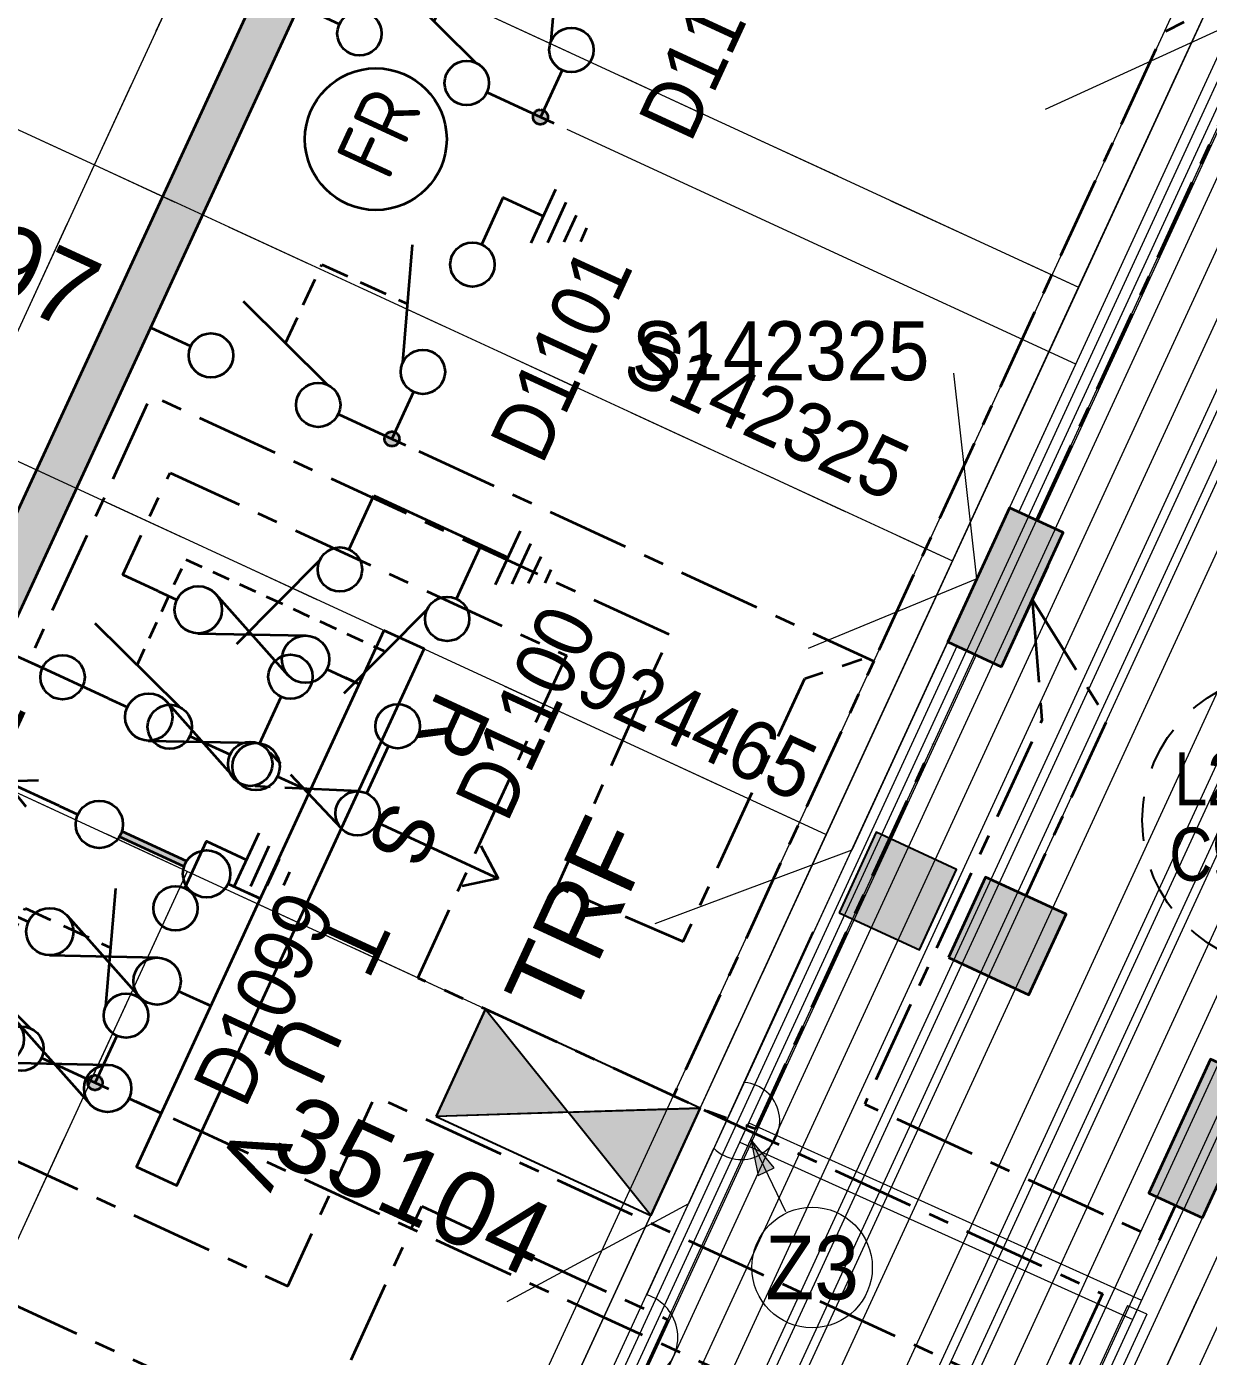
# Model space of a CAD drawing. Header units: metres. Extents: x 0 to 307451, y 0 to 6277344.
# Drawn here: x 305368.74 to 305408.77, y 6275089.62 to 6275134.63 of the extents above; entities that cross this region are included whole.
import ezdxf
from ezdxf import colors
from ezdxf.entities.mleader import LeaderData, LeaderLine
from ezdxf.enums import TextEntityAlignment as Align
from ezdxf.math import Vec2, Vec3

# ---------------------------------------------------------------- set-up
doc = ezdxf.new("R2010")
doc.units = ezdxf.units.M
for name, pattern in [('Cable Exist UG', [7, 4, -1, 1, -1]), ('CENTERX2', [4, 2.5, -0.5, 0.5, -0.5]), ('Dash', [5, 3, -2]), ('DASHED', [19.05, 12.7, -6.35])]:
    doc.linetypes.add(name, pattern=pattern)
doc.layers.get('0').update_dxf_attribs({"color": 6})
for name, color, linetype, lineweight in [('_User Miscellaneous1', 30, 'Continuous', 13), ('_User Miscellaneous2', 31, 'Continuous', 13), ('_User_HV_Exist', 1, 'Continuous', 35), ('_User_LV_Exist', 5, 'Continuous', 35), ('_User_SL_Exist', 4, 'Continuous', 35), ('Cadastre Developer_SP_NEW', 92, 'Continuous', 15)]:
    doc.layers.add(name, color=color, linetype=linetype, lineweight=lineweight)
doc.layers.add('_User Miscellaneous10', color=252, linetype='Continuous', lineweight=13, plot=False, transparency=0.75)
for name, color, linetype in [('Equip_SP_SL_EXT', 7, 'Continuous'), ('Equip_SP_SL_NEW', 2, 'Continuous'), ('Mains_HV_New_V17', 2, 'Cable x'), ('Notes_SL_MISC', 4, 'Continuous'), ('Sub_SP_EXT', 7, 'Continuous'), ('SupportsUG_SP_LV_EXT', 7, 'Continuous')]:
    doc.layers.add(name, color=color, linetype=linetype)
doc.styles.add('ARIAL', font='arial.ttf', dxfattribs={"height": 2})
doc.styles.add('iecISOCP', font='isocp.shx')
doc.styles.get("Standard").update_dxf_attribs({"font": 'arial.ttf'})
doc.styles.add('SWG_LABEL', font='arial.ttf')
doc.styles.add('SWITCH_LABEL', font='arial.ttf', dxfattribs={"height": 2})
doc.linetypes.add('Cable New UG', pattern='A,5.5,-0.01,["X",Standard,S=1.8,R=0,X=0,Y=-0.94],-1.7', length=7.21)
doc.linetypes.add('Cable x', pattern='A,4.5,-0.01,["X",Standard,S=1.25,R=0,X=0,Y=-0.65],-1.2', length=5.71)

# ---------------------------------------------------------------- blocks, each defined once
blk = doc.blocks.new('*U240')
at = {"width": 0.9}
blk.add_attdef('ASSET_NUM', text='', height=2, dxfattribs=at).set_placement((4, 2), align=Align.MIDDLE_LEFT)
for tag, p, flags in [('SUBURB', (-2, 0), 1), ('STREETNAME', (-1.8, 0), 9), ('PARENT', (-1.6, 0), 9), ('NOTES', (-1.4, 0), 9), ('LOCATION', (-1.2, 0), 9), ('LEGEND', (-1, 0), 9), ('USAGE', (-0.8, 0), 9), ('SUPPORT_TYPE', (-0.6, 0), 9), ('STATE', (-0.4, 0), 9), ('OWNED_BY', (-0.2, 0), 9)]:
    blk.add_attdef(tag, p, '', height=0.2, rotation=270, dxfattribs=dict(flags=flags))
blk.add_wipeout([(1, 2.5), (1, -2.5), (-1, -2.5), (-1, 2.5)])
at = {"layer": 'SupportsUG_SP_LV_EXT'}
h = blk.add_hatch(color=256, dxfattribs=at)
h.dxf.hatch_style = 1
h.paths.add_polyline_path([(-1, 2.5), (-1, -1.25), (-1, 1.25), (-1, -2.5), (1, -2.5), (1, 2.5)])
blk.add_lwpolyline([(-1, 2.5), (-1, -1.25), (-1, 1.25), (-1, -2.5), (1, -2.5), (1, 2.5)], close=True)
blk = doc.blocks.new('*U238')
at = {"width": 0.9}
blk.add_attdef('ASSET_NUM', text='', height=2, dxfattribs=at).set_placement((4, 2), align=Align.MIDDLE_LEFT)
for tag, p, flags in [('SUBURB', (-2, 0), 1), ('STREETNAME', (-1.8, 0), 9), ('PARENT', (-1.6, 0), 9), ('NOTES', (-1.4, 0), 9), ('LOCATION', (-1.2, 0), 9), ('LEGEND', (-1, 0), 9), ('USAGE', (-0.8, 0), 9), ('SUPPORT_TYPE', (-0.6, 0), 9), ('STATE', (-0.4, 0), 9), ('OWNED_BY', (-0.2, 0), 9)]:
    blk.add_attdef(tag, p, '', height=0.2, rotation=270, dxfattribs=dict(flags=flags))
blk.add_wipeout([(1, 2.5), (1, -2.5), (-1, -2.5), (-1, 2.5)])
at = {"layer": 'SupportsUG_SP_LV_EXT'}
h = blk.add_hatch(color=256, dxfattribs=at)
h.dxf.hatch_style = 1
h.paths.add_polyline_path([(-1, 2.5), (-1, -1.25), (-1, 1.25), (-1, -2.5), (1, -2.5), (1, 2.5)])
blk.add_lwpolyline([(-1, 2.5), (-1, -1.25), (-1, 1.25), (-1, -2.5), (1, -2.5), (1, 2.5)], close=True)
blk = doc.blocks.new('*U237')
at = {"layer": 'Equip_SP_SL_EXT'}
h = blk.add_hatch(color=256, dxfattribs=at)
h.dxf.hatch_style = 1
h.paths.add_polyline_path([(-1.5, 1.5), (-1.5, -1.5), (1.5, -1.5), (1.5, 1.5)])
blk.add_lwpolyline([(-1.5, 1.5), (-1.5, -1.5), (1.5, -1.5), (1.5, 1.5)], close=True)
at = {"width": 0.9, "flags": 8}
blk.add_attdef('ASSET_NUM', text='', height=2, dxfattribs=at).set_placement((4, 2), align=Align.MIDDLE_LEFT)
at = {"flags": 1}
blk.add_attdef('Z', (-2.351, -1.813), '', height=0.2, rotation=270, dxfattribs=at)
at = {"flags": 9}
for tag, p in [('NOTES', (-2, -1.813)), ('SUBURB', (-1.8, -1.813)), ('STREETNAME', (-1.6, -1.813)), ('LOCATION', (-1.4, -1.813)), ('LEGEND', (-1.2, -1.813)), ('USAGE', (-1, -1.813)), ('STATE', (-0.8, -1.813)), ('OWNED_BY', (-0.6, -1.813)), ('COLUMN_TYPE', (-0.4, -1.813)), ('STREET_CODE', (-0.2, -1.813)), ('STRUCTURE_PLANT_NUMBER', (0.031, -1.813))]:
    blk.add_attdef(tag, text='', height=0.2, rotation=270, dxfattribs=at).set_placement(p, align=Align.MIDDLE_LEFT)
blk = doc.blocks.new('SUB_PADMOUNT_EXT')
at = {"ltscale": 10}
h = blk.add_hatch(color=256, dxfattribs=at)
h.dxf.hatch_style = 1
h.paths.add_polyline_path([(4, -2), (0, 0), (4, 2)])
h.paths.add_polyline_path([(-4, -2), (-4, 2), (0, 0)])
blk.add_line((4, 2), (-4, -2))
blk.add_lwpolyline([(-4, -2), (4, -2), (4, 2), (-4, 2)], close=True)
at = {"ltscale": 10, "flags": 128}
for points in [[(-4, -2), (-4, 2), (0, 0)], [(4, -2), (0, 0), (4, 2)]]:
    blk.add_lwpolyline(points, close=True, dxfattribs=at)
at = {"flags": 8}
blk.add_attdef('ASSET_NUM', text='', height=2.5, dxfattribs=at).set_placement((0, 5), align=Align.MIDDLE_CENTER)
for tag, flags, p in [('STREET_CODE', 9, (1.5, 0)), ('OPERATING_VOLTAGE', 9, (1.5, -0.4)), ('NO_PHASES', 9, (1.5, -0.2)), ('ORIENTATION', 9, (1.5, -0.6)), ('OWNED_BY', 9, (1.5, -0.8)), ('OPERATED_BY', 9, (1.5, -1)), ('CONSTRUCTED_VOLTAGE', 9, (1.5, -1.4)), ('MAINTAINED_BY', 9, (1.5, -1.2)), ('SECONDARY_VOLTAGE', 9, (1.5, -1.6)), ('STATE', 9, (1.5, -1.8)), ('SUBSTATION_TYPE', 9, (1.5, -2.2)), ('PARENT', 9, (1.5, -2)), ('SUBURB', 9, (1.5, -2.8)), ('USAGE', 9, (1.5, -2.4)), ('LEGEND', 9, (1.5, -2.6)), ('STREETNAME', 9, (1.5, -3)), ('LOCATION', 9, (1.5, -3.2)), ('Z', 1, (1.5, -3.6)), ('NOTES', 9, (1.5, -3.4))]:
    blk.add_attdef(tag, text='', height=0.2, dxfattribs=dict(flags=flags)).set_placement(p, align=Align.MIDDLE_LEFT)
blk = doc.blocks.new('SWG_FUSE_NEW')
at = {"linetype": 'CENTERX2'}
for p, q in [((1.031, 0.695), (4.469, -0.695)), ((1.031, -0.695), (4.469, 0.695))]:
    blk.add_line(p, q, dxfattribs=at)
for centre in [(0.75, 0), (4.75, 0)]:
    blk.add_circle(centre, 0.75)
blk = doc.blocks.new('*U256')
at = {"layer": '_User_HV_Exist', "linetype": 'Dash', "ltscale": 0.2}
for p, q in [((4.371, 1.434), (4.371, 5.371)), ((4.371, 5.371), (11.75, 5.371))]:
    blk.add_line(p, q, dxfattribs=at)
at = {"layer": '_User_HV_Exist'}
for p, q in [((6.25, 0.75), (2.491, 2.118)), ((17.5, 0.75), (18.5, 0)), ((0, 0), (1.5, 0)), ((7, 0), (8.5, 0)), ((14, 0), (18.5, 0)), ((18.5, 0), (17.5, -0.75))]:
    blk.add_line(p, q, dxfattribs=at)
for centre in [(2.25, 0), (6.25, 0)]:
    blk.add_circle(centre, 0.75, dxfattribs=at)
at = {"layer": '_User_HV_Exist', "linetype": 'CENTERX2', "rotation": 180}
blk.add_blockref('SWG_FUSE_NEW', (14, 0), dxfattribs=at)
at = {"layer": '_User_HV_Exist'}
blk.add_text('TRF', height=2.5, rotation=89.9826, dxfattribs=at).set_placement((21.515, -0.055), align=Align.MIDDLE_CENTER)
blk = doc.blocks.new('SWG_SIE_TRS_ES_NEW_1')
for p, q in [((7.25, 4.75), (3.491, 6.118)), ((8, 4), (10, 4)), ((10, 4), (10, -1)), ((7.25, 0.75), (3.491, 2.118)), ((8, 0), (10, 0)), ((9, -1), (11, -1)), ((9.25, -1.5), (10.75, -1.5)), ((9.5, -2), (10.5, -2)), ((9.75, -2.5), (10.25, -2.5))]:
    blk.add_line(p, q)
at = {"linetype": 'CENTERX2'}
for p, q in [((0.75, 4), (2.5, 4)), ((0.75, 0), (2.5, 0))]:
    blk.add_line(p, q, dxfattribs=at)
for centre in [(3.25, 4), (7.25, 4), (3.25, 0), (7.25, 0)]:
    blk.add_circle(centre, 0.75)
at = {"flags": 1}
blk.add_attdef('Z', (7.141, 3.512), '', height=0.2, dxfattribs=at)
at = {"style": 'SWITCH_LABEL', "flags": 9}
blk.add_attdef('STREET_CODE', text='', height=0.2, dxfattribs=at).set_placement((7.141, 3.312), align=Align.MIDDLE_LEFT)
at = {"flags": 9}
for tag, p in [('ORIENTATION', (7.141, 3.112)), ('USAGE', (7.141, 2.712)), ('PARENT', (7.141, 2.912)), ('SUBURB', (7.141, 2.512)), ('STREETNAME', (7.141, 2.312)), ('LOCATION', (7.141, 2.112)), ('NOTES', (7.141, 1.912)), ('OPERATED_BY', (7.128, 1.466)), ('OWNED_BY', (7.135, 1.689)), ('MAINTAINED_BY', (7.127, 1.259))]:
    blk.add_attdef(tag, text='', height=0.2, dxfattribs=at).set_placement(p, align=Align.MIDDLE_LEFT)
at = {"style": 'SWG_LABEL', "width": 0.9, "flags": 8}
blk.add_attdef('ASSET_NUM', text='', height=2, dxfattribs=at).set_placement((6.5, -3.75), align=Align.MIDDLE_CENTER)
blk = doc.blocks.new('SWG_SIE_ES_NEW')
for p, q in [((2.5, 0.75), (6.259, 2.118)), ((8, -1.5), (10, -1.5)), ((8.25, -2), (9.75, -2)), ((8.5, -2.5), (9.5, -2.5)), ((8.75, -3), (9.25, -3))]:
    blk.add_line(p, q)
blk.add_lwpolyline([(1.75, 0), (0, 0)])
at = {"flags": 128}
blk.add_lwpolyline([(7.25, 0), (9, 0), (9, -1.5)], dxfattribs=at)
for centre in [(2.5, 0), (6.5, 0)]:
    blk.add_circle(centre, 0.75)
at = {"flags": 1}
blk.add_attdef('Z', (0.121, -0.013), '', height=0.2, dxfattribs=at)
at = {"style": 'SWITCH_LABEL', "flags": 9}
blk.add_attdef('STREET_CODE', text='', height=0.2, dxfattribs=at).set_placement((0.121, -0.213), align=Align.MIDDLE_LEFT)
at = {"flags": 9}
for tag, p in [('ORIENTATION', (0.121, -0.413)), ('USAGE', (0.121, -0.813)), ('PARENT', (0.121, -0.613)), ('SUBURB', (0.121, -1.013)), ('STREETNAME', (0.121, -1.213)), ('LOCATION', (0.121, -1.413)), ('OWNED_BY', (0.11, -1.824)), ('NOTES', (0.121, -1.613)), ('OPERATED_BY', (0.103, -2.047)), ('MAINTAINED_BY', (0.102, -2.253))]:
    blk.add_attdef(tag, text='', height=0.2, dxfattribs=at).set_placement(p, align=Align.MIDDLE_LEFT)
at = {"style": 'ARIAL', "width": 0.9, "flags": 8}
blk.add_attdef('ASSET_NUM', text='', height=2, dxfattribs=at).set_placement((5.75, -4.5), align=Align.MIDDLE_CENTER)
blk = doc.blocks.new('SWG_SIE_SU_NEW')
at = {"linetype": 'CENTERX2'}
h = blk.add_hatch(color=256, dxfattribs=at)
h.dxf.hatch_style = 1
edge = h.paths.add_edge_path()
edge.add_arc((9, 0), 0.25, 0, 360)
at = {"linetype": 'Continuous'}
blk.add_line((6.25, 0.75), (2.491, 2.118), dxfattribs=at)
at = {"linetype": 'CENTERX2'}
for p, q in [((0, 0), (1.5, 0)), ((7, 0), (10, 0))]:
    blk.add_line(p, q, dxfattribs=at)
at = {"linetype": 'DASHED', "ltscale": 0.075}
blk.add_lwpolyline([(4.371, 1.434), (4.371, 4.371), (7.566, 4.371)], dxfattribs=at)
for centre in [(2.25, 0), (6.25, 0)]:
    blk.add_circle(centre, 0.75)
at = {"linetype": 'CENTERX2'}
blk.add_circle((9, 0), 0.25, dxfattribs=at)
at = {"flags": 8}
blk.add_attdef('ASSET_NUM', text='', height=2, rotation=180, dxfattribs=at).set_placement((-3, 0.012), align=Align.MIDDLE_LEFT)
at = {"flags": 1}
blk.add_attdef('Z', (0, 0), '', height=0.2, dxfattribs=at)
at = {"style": 'SWITCH_LABEL', "flags": 9}
blk.add_attdef('STREET_CODE', text='', height=0.2, dxfattribs=at).set_placement((0, 0), align=Align.MIDDLE_LEFT)
at = {"flags": 9}
for tag, p in [('ORIENTATION', (0, -0.2)), ('PARENT', (0, -0.4)), ('SUBURB', (0, -0.8)), ('STREETNAME', (0, -1)), ('USAGE', (0, -0.6)), ('LOCATION', (0, -1.2)), ('NOTES', (0, -1.4)), ('OPERATED_BY', (-0.009, -1.841)), ('OWNED_BY', (-0.003, -1.619)), ('MAINTAINED_BY', (-0.011, -2.048))]:
    blk.add_attdef(tag, text='', height=0.2, dxfattribs=at).set_placement(p, align=Align.MIDDLE_LEFT)
blk = doc.blocks.new('FAULT_INDIC_SE')
blk.add_circle((0, 0), 2.4)
at = {"insert": (-1.152, 1.002), "char_height": 2, "width": 2.70423, "attachment_point": 1, "style": 'iecISOCP'}
blk.add_mtext('FR', dxfattribs=at)
blk = doc.blocks.new('*U274')
at = {"layer": '_User_LV_Exist'}
blk.add_line((7.5, 0), (6.8, 0), dxfattribs=at)
at = {"layer": '_User_LV_Exist', "flags": 128}
for points in [[(5.68, -0.733), (2.317, 0.735)], [(5.68, 0.733), (2.317, -0.735)]]:
    blk.add_lwpolyline(points, dxfattribs=at)
at = {"layer": '_User_LV_Exist'}
blk.add_lwpolyline([(1.2, 0), (0, 0)], dxfattribs=at)
for centre in [(2, 0), (6, 0)]:
    blk.add_circle(centre, 0.8, dxfattribs=at)
blk = doc.blocks.new('*U272')
at = {"layer": '_User_LV_Exist'}
h = blk.add_hatch(color=256, dxfattribs=at)
h.dxf.hatch_style = 1
h.set_gradient(color1=(0, 0, 255), color2=(0, 0, 255), tint=1)
h.paths.add_polyline_path([(5.206, -0.1, -0.031342), (5.2, 0, -0.031342), (5.206, 0.1), (2.794, 0.1, -0.031342), (2.8, 0, -0.031342), (2.794, -0.1)])
for p, q in [((8.5, 0.5), (9.5, 0)), ((2.775, 0.1), (5.225, 0.1)), ((7.5, 0), (6.8, 0)), ((7.5, 0), (9.5, 0)), ((9.5, 0), (8.5, -0.5)), ((2.775, -0.1), (5.225, -0.1))]:
    blk.add_line(p, q, dxfattribs=at)
blk.add_lwpolyline([(1.2, 0), (0, 0)], dxfattribs=at)
for centre in [(2, 0), (6, 0)]:
    blk.add_circle(centre, 0.8, dxfattribs=at)
at = {"layer": '_User_LV_Exist', "insert": (10.75, 0), "char_height": 1.8, "attachment_point": 5, "rotation": 90}
blk.add_mtext('TRF', dxfattribs=at)
blk = doc.blocks.new('*U275')
at = {"layer": '_User_LV_Exist'}
for p, q in [((2, 0), (2, -0.5)), ((6, 0), (6, -0.5)), ((10, 0), (10, -0.5)), ((14, 0), (14, -0.5)), ((18, 0), (18, -0.5))]:
    blk.add_line(p, q, dxfattribs=at)
blk.add_lwpolyline([(0, 0), (20, 0), (20, 1.5), (0, 1.5)], close=True, dxfattribs=at)
at = {"layer": '_User_LV_Exist', "rotation": 270}
for name, p in [('*U274', (2, 0)), ('*U274', (6, 0)), ('*U272', (10, 0)), ('*U274', (14, 0)), ('*U274', (18, 0))]:
    blk.add_blockref(name, p, dxfattribs=at)
at = {"layer": '_User_LV_Exist', "char_height": 2, "attachment_point": 5, "style": 'ARIAL'}
for s, insert in [('S', (6, 3.5)), ('U', (14, 3.5)), ('R', (2, 3.5)), ('T', (10, 3.5)), ('V', (18, 3.5))]:
    blk.add_mtext(s, dxfattribs=dict(at, insert=insert))
blk = doc.blocks.new('*U199')
at = {"linetype": 'Dash', "ltscale": 0.5}
blk.add_circle((0, 0), 5, dxfattribs=at)
at = {"insert": (0, -2.6), "char_height": 1.8, "attachment_point": 2}
blk.add_mtext('PE', dxfattribs=at)
at = {"width": 0.8}
blk.add_attdef('SNUMBER', text='', height=1.8, dxfattribs=at).set_placement((0, 0.5), align=Align.CENTER)
at = {"flags": 1}
blk.add_attdef('Z', (0, 0), '', height=0.2, dxfattribs=at)
at = {"width": 0.8}
blk.add_attdef('CNUMBER', text='', height=1.8, dxfattribs=at).set_placement((0, -0.25), align=Align.TOP_CENTER)
blk = doc.blocks.new('*U369')
h = blk.add_hatch(color=256)
h.dxf.hatch_style = 1
h.paths.add_polyline_path([(-2.615, 1.491), (-2.332, 1.904), (-3.298, 2.263)])
blk.add_line((-3.298, 2.263), (-1.443, 0.99))
at = {"flags": 128}
blk.add_lwpolyline([(-2.615, 1.491), (-2.332, 1.904), (-3.298, 2.263), (-2.615, 1.491)], dxfattribs=at)
blk.add_circle((0, 0), 1.7)
at = {"width": 0.9}
blk.add_attdef('CODE', text='', height=1.8, dxfattribs=at).set_placement((0, 0), align=Align.MIDDLE_CENTER)
at = {"flags": 1}
blk.add_attdef('Z', (0, 0), '', height=0.2, dxfattribs=at)

msp = doc.modelspace()

# ---------------------------------------------------------------- hatches: boundary and pattern name
at = {"layer": '_User_HV_Exist'}
h = msp.add_hatch(color=1, dxfattribs=at)
h.dxf.hatch_style = 1
h.paths.add_polyline_path([(305361.6344, 6275099.9283), (305379.23, 6275138.0648), (305377.868, 6275138.6932), (305360.2724, 6275100.5567)])

# ---------------------------------------------------------------- linework, layer by layer
at = {"layer": '_User Miscellaneous1'}
for p, q in [((305384.077, 6275078.6108), (305439.7709, 6275199.3232)), ((305384.6338, 6275078.0989), (305440.4247, 6275199.0216)), ((305393.1975, 6275097.5263), (305393.0494, 6275097.1981)), ((305393.1975, 6275097.5263), (305406.5035, 6275091.5201)), ((305392.9013, 6275096.87), (305393.0494, 6275097.1981)), ((305392.9013, 6275096.87), (305406.2073, 6275090.8639)), ((305406.5035, 6275091.5201), (305406.3554, 6275091.192)), ((305406.0285, 6275091.3428), (305399.6207, 6275077.4515)), ((305406.6823, 6275091.0412), (305400.4293, 6275077.4855)), ((305406.0285, 6275091.3428), (305406.3554, 6275091.192)), ((305406.2073, 6275090.8639), (305406.3554, 6275091.192)), ((305406.6823, 6275091.0412), (305406.3554, 6275091.192))]:
    msp.add_line(p, q, dxfattribs=at)
at = {"layer": '_User Miscellaneous10', "color": 2, "flags": 128}
for points in [[(305412.7827, 6275141.6383), (305409.6007, 6275134.7423), (305403.2398, 6275131.8202)], [(305400.9249, 6275115.9384), (305400.9249, 6275115.9384), (305400.1478, 6275122.8952)], [(305400.9249, 6275115.9384), (305395.2115, 6275113.5837)], [(305399.9393, 6275113.8018), (305396.6881, 6275106.7556), (305390.0217, 6275104.2541)], [(305395.3605, 6275103.9921), (305391.164, 6275094.7827), (305385.002, 6275091.4616)]]:
    msp.add_lwpolyline(points, dxfattribs=at)
at = {"layer": '_User_HV_Exist'}
msp.add_lwpolyline([(305361.6344, 6275099.9283), (305379.23, 6275138.0648), (305377.868, 6275138.6932), (305360.2724, 6275100.5567)], close=True, dxfattribs=at)
at = {"layer": '_User_HV_Exist', "color": 1, "linetype": 'Cable Exist UG', "ltscale": 0.7, "flags": 128}
msp.add_lwpolyline([(305290.4687, 6275080.2513), (305289.4022, 6275080.7174), (305292.4712, 6275087.0766), (305294.8594, 6275085.9484), (305305.1737, 6275108.831), (305318.0431, 6275102.671), (305324.3863, 6275084.9278), (305355.3715, 6275073.9855), (305378.3928, 6275071.5217), (305386.6752, 6275076.222), (305392.5557, 6275088.9673), (305388.288, 6275090.9363), (305371.9713, 6275098.4629)], dxfattribs=at)
at = {"layer": '_User_LV_Exist', "color": 6, "linetype": 'Cable Exist UG', "ltscale": 0.7, "flags": 128}
msp.add_lwpolyline([(305368.1694, 6275104.6217), (305364.816, 6275106.1242), (305359.8175, 6275095.288), (305378.437, 6275086.6992), (305382.1272, 6275094.6989), (305390.4541, 6275090.857), (305384.5874, 6275078.1416), (305377.662, 6275074.2114), (305356.0076, 6275076.6243), (305343.5107, 6275081.0375)], dxfattribs=at)
at = {"layer": 'Cadastre Developer_SP_NEW', "linetype": 'Dash', "transparency": 33554534}
for p, q in [((305341.9863, 6275143.356), (305371.0427, 6275129.9499)), ((305371.0427, 6275129.9499), (305375.3152, 6275139.212)), ((305375.3152, 6275139.212), (305404.3716, 6275125.8058)), ((305404.3716, 6275125.8058), (305408.644, 6275135.0679)), ((305366.7703, 6275120.6878), (305371.0427, 6275129.9499)), ((305371.0427, 6275129.9499), (305400.0991, 6275116.5437)), ((305400.0991, 6275116.5437), (305404.3716, 6275125.8058)), ((305366.7703, 6275120.6878), (305395.8267, 6275107.2816)), ((305395.8267, 6275107.2816), (305400.0991, 6275116.5437)), ((305374.1833, 6275106.0342), (305364.8292, 6275110.3501)), ((305391.5543, 6275098.0195), (305395.8267, 6275107.2816)), ((305374.1833, 6275106.0342), (305361.2851, 6275078.0728)), ((305391.5543, 6275098.0195), (305374.1833, 6275106.0342)), ((305391.5543, 6275098.0195), (305383.0408, 6275079.5635)), ((305410.4955, 6275096.1085), (305401.9342, 6275077.5487))]:
    msp.add_line(p, q, dxfattribs=at)

# ---------------------------------------------------------------- block references
at = {"layer": '_User_HV_Exist', "linetype": 'CENTERX2'}
ref = msp.add_blockref('SWG_SIE_SU_NEW', (305377.9732, 6275135.3408), dxfattribs=dict(at, rotation=335.2321440047967))
ref.add_attrib('ASSET_NUM', 'D1098', dxfattribs={"layer": '0', "height": 2.5, "rotation": 335.23214, "style": 'SWG_LABEL'}).set_placement((305366.8783, 6275140.6329), align=Align.MIDDLE_LEFT)
ref = msp.add_blockref('SWG_SIE_ES_NEW', (305386.1453, 6275131.5703), dxfattribs=dict(at, rotation=65.23214400479671))
ref.add_attrib('ASSET_NUM', 'D1102', dxfattribs={"layer": '0', "height": 2, "rotation": 65.23214, "style": 'ARIAL', "width": 0.9}).set_placement((305391.872, 6275134.4346), align=Align.MIDDLE_CENTER)
at = {"layer": '_User_HV_Exist', "linetype": 'CENTERX2', "rotation": 65.23214400479671}
msp.add_blockref('FAULT_INDIC_SE', (305380.5707, 6275130.8214), dxfattribs=at)
at = {"layer": '_User_HV_Exist', "linetype": 'CENTERX2'}
ref = msp.add_blockref('SWG_SIE_SU_NEW', (305372.9458, 6275124.4446), dxfattribs=dict(at, rotation=335.2321440047967))
ref.add_attrib('ASSET_NUM', 'D1097', dxfattribs={"layer": '0', "height": 2.5, "rotation": 335.23214, "style": 'SWG_LABEL'}).set_placement((305361.5844, 6275129.6895), align=Align.MIDDLE_LEFT)
at = {"layer": '_User_HV_Exist'}
ref = msp.add_blockref('SWG_SIE_TRS_ES_NEW_1', (305379.9497, 6275107.9975), dxfattribs=dict(at, rotation=65.23214400479671))
ref.add_attrib('ASSET_NUM', 'D1100', dxfattribs={"layer": '0', "height": 2, "rotation": 65.23214, "style": 'SWG_LABEL', "width": 0.9}).set_placement((305385.6589, 6275111.4205), align=Align.MIDDLE_CENTER)
at = {"layer": '_User_HV_Exist', "linetype": 'CENTERX2'}
ref = msp.add_blockref('SWG_SIE_SU_NEW', (305362.8912, 6275102.6523), dxfattribs=dict(at, rotation=335.2321440047967))
ref.add_attrib('ASSET_NUM', 'D1095', dxfattribs={"layer": '0', "height": 2.5, "rotation": 335.23214, "style": 'SWG_LABEL'}).set_placement((305351.179, 6275108.1674), align=Align.MIDDLE_LEFT)
ref = msp.add_blockref('SWG_SIE_ES_NEW', (305371.0633, 6275098.8818), dxfattribs=dict(at, rotation=65.23214400479671))
ref.add_attrib('ASSET_NUM', 'D1099', dxfattribs={"layer": '0', "height": 2, "rotation": 65.23214, "style": 'ARIAL', "width": 0.9}).set_placement((305376.7901, 6275101.7461), align=Align.MIDDLE_CENTER)
at = {"layer": '_User_LV_Exist', "rotation": 245.237081499155}
msp.add_blockref('*U275', (305380.8439, 6275114.1929), dxfattribs=at)
at = {"layer": 'Notes_SL_MISC', "linetype": 'ByBlock', "lineweight": -2}
msp.add_blockref('*U199', (305411.5262, 6275107.7658), dxfattribs=at).add_auto_attribs({'SNUMBER': 'L265471', 'CNUMBER': 'C924465'})
at = {"layer": 'Sub_SP_EXT', "linetype": 'Cable Exist UG'}
ref = msp.add_blockref('SUB_PADMOUNT_EXT', (305387.0843, 6275097.8793), dxfattribs=dict(at, rotation=335.2321440091487))
ref.add_attrib('ASSET_NUM', '35104', dxfattribs={"layer": '0', "height": 2.5, "rotation": 335.23214}).set_placement((305377.428, 6275097.463), align=Align.MIDDLE_LEFT)

# ---------------------------------------------------------------- next in the draw order: block references
at = {"layer": '_User Miscellaneous1'}
ref = msp.add_blockref('*U240', (305401.8946, 6275115.653), dxfattribs=dict(at, rotation=155.2369444197723))
ref.add_attrib('ASSET_NUM', 'S142325', dxfattribs={"layer": '0', "height": 2, "rotation": 335.23214, "width": 0.9}).set_placement((305389.2475, 6275123.6577), align=Align.MIDDLE_LEFT)
ref = msp.add_blockref('*U238', (305408.7006, 6275096.9922), dxfattribs=dict(at, rotation=155.2369444197723))
ref.add_attrib('ASSET_NUM', '142325A', dxfattribs={"layer": '0', "height": 2, "rotation": 335.23214, "width": 0.9}).set_placement((305412.2081, 6275097.5267), align=Align.MIDDLE_LEFT)

# ---------------------------------------------------------------- next in the draw order: linework, layer by layer
at = {"layer": '_User_HV_Exist', "color": 1, "linetype": 'Cable Exist UG', "ltscale": 0.7, "flags": 128}
msp.add_lwpolyline([(305382.026, 6275120.2552), (305397.4347, 6275113.1476), (305390.6483, 6275098.4389), (305405.175, 6275091.7365), (305398.5651, 6275077.4071), (305402.387, 6275070.6725), (305464.0989, 6275064.0913), (305471.4303, 6275068.2518), (305484.6347, 6275068.2284), (305488.4566, 6275061.4937), (305548.1027, 6275055.1329), (305555.4341, 6275059.2935), (305568.6384, 6275059.2699), (305572.4603, 6275052.5353), (305577.8092, 6275051.9649), (305623.4213, 6275021.4225), (305631.0845, 6275023.5787), (305636.5066, 6275035.3332), (305635.3261, 6275035.8777), (305635.3261, 6275035.8777), (305632.1548, 6275037.3406), (305622.8858, 6275041.6162)], dxfattribs=at)
at = {"layer": '_User_LV_Exist', "linetype": 'Cable Exist UG', "ltscale": 0.7, "flags": 128}
for points in [[(305402.9411, 6275117.9234), (305409.8075, 6275132.8031), (305409.363, 6275139.001), (305424.8942, 6275172.663), (305428.3731, 6275173.0419), (305430.5429, 6275177.7447)], [(305373.1958, 6275115.5183), (305372.0038, 6275116.0681), (305373.6007, 6275119.53), (305387.0237, 6275113.3382), (305381.9916, 6275102.4316), (305391.5546, 6275098.0203), (305393.434, 6275097.3177), (305399.4493, 6275110.3531)]]:
    msp.add_lwpolyline(points, dxfattribs=at)
at = {"layer": '_User_LV_Exist', "color": 4, "linetype": 'Cable Exist UG', "ltscale": 0.7, "flags": 128}
msp.add_lwpolyline([(305371.5203, 6275111.8861), (305368.8144, 6275113.1343), (305372.9698, 6275122.1427), (305390.5257, 6275114.0445), (305390.5257, 6275114.0445), (305390.5257, 6275114.0445), (305386.7044, 6275105.5055), (305390.9816, 6275103.6605), (305395.0939, 6275112.5629), (305397.5519, 6275113.4017), (305407.2625, 6275134.4483), (305408.6988, 6275135.1744)], dxfattribs=at)
at = {"layer": '_User_LV_Exist', "color": 6, "linetype": 'Cable Exist UG', "ltscale": 0.7, "flags": 128}
msp.add_lwpolyline([(305402.8026, 6275115.2342), (305403.1229, 6275111.1544), (305397.1258, 6275098.1564), (305407.1126, 6275093.5497), (305407.6534, 6275094.7221)], dxfattribs=at)
at = {"layer": '_User_LV_Exist', "color": 5, "linetype": 'Cable Exist UG', "ltscale": 0.7, "flags": 128}
msp.add_lwpolyline([(305366.494, 6275100.9895), (305365.0973, 6275101.6338), (305363.6227, 6275098.437), (305375.3784, 6275093.0143), (305377.5853, 6275091.9963), (305380.5524, 6275098.4286), (305393.4125, 6275092.4952), (305404.3078, 6275087.4693), (305399.6881, 6275077.4543), (305403.0033, 6275071.6125), (305437.0638, 6275067.9801)], dxfattribs=at)
at = {"layer": '_User_SL_Exist', "color": 4, "linetype": 'Cable Exist UG', "ltscale": 0.7, "flags": 128}
msp.add_lwpolyline([(305402.8026, 6275115.2342), (305405.3382, 6275111.1819), (305402.583, 6275105.2103)], dxfattribs=at)

# ---------------------------------------------------------------- next in the draw order: block references
at = {"layer": '_User_HV_Exist', "linetype": 'CENTERX2'}
ref = msp.add_blockref('SWG_SIE_ES_NEW', (305381.118, 6275120.6741), dxfattribs=dict(at, rotation=65.23214400479671))
ref.add_attrib('ASSET_NUM', 'D1101', dxfattribs={"layer": '0', "height": 2, "rotation": 65.23214, "style": 'ARIAL', "width": 0.9}).set_placement((305386.8447, 6275123.5384), align=Align.MIDDLE_CENTER)
ref = msp.add_blockref('*U256', (305367.9185, 6275113.5485), dxfattribs=dict(at, rotation=335.2321440047967))
ref.add_attrib('ASSET_NUM', 'D1096', dxfattribs={"layer": '0', "height": 2.5, "rotation": 335.23214, "style": 'SWG_LABEL'}).set_placement((305356.8381, 6275118.8373), align=Align.MIDDLE_LEFT)
at = {"layer": 'Equip_SP_SL_NEW'}
ref = msp.add_blockref('*U237', (305398.2497, 6275105.3663), dxfattribs=dict(at, rotation=65.23214400591215))
ref.add_attrib('ASSET_NUM', '924465', dxfattribs={"layer": '0', "height": 2, "rotation": 335.23214, "width": 0.9}).set_placement((305387.6456, 6275112.776), align=Align.MIDDLE_LEFT)

# ---------------------------------------------------------------- next in the draw order: block references
at = {"layer": '_User_LV_Exist'}
ref = msp.add_blockref('*U240', (305401.8946, 6275115.653), dxfattribs=dict(at, rotation=155.2369444197723))
ref.add_attrib('ASSET_NUM', 'S142325', dxfattribs={"layer": '0', "height": 2, "width": 0.9}).set_placement((305389.2475, 6275123.6577), align=Align.MIDDLE_LEFT)
ref = msp.add_blockref('*U238', (305408.7006, 6275096.9922), dxfattribs=dict(at, rotation=155.2369444197723))
ref.add_attrib('ASSET_NUM', '142325A', dxfattribs={"layer": '0', "height": 2, "width": 0.9}).set_placement((305412.2081, 6275097.5267), align=Align.MIDDLE_LEFT)

# ---------------------------------------------------------------- next in the draw order: leaders
at = {"layer": '_User Miscellaneous2'}
ml = msp.add_multileader_mtext('Standard', dxfattribs=at)
ml.set_content('STAGE 2 \\PTO BE CONSTRUCTED UNDER URS18515', color=256)
ml.set_leader_properties()
ml.build(insert=Vec2(0, 0))
ml.multileader.update_dxf_attribs({"leader_type": 2, "has_text_frame": 1, "text_left_attachment_type": 2, "text_right_attachment_type": 2, "dogleg_length": 0.01, "arrow_head_size": 2.5})
ctx = ml.context
ctx.base_point, ctx.char_height, ctx.arrow_head_size, ctx.landing_gap_size, ctx.plane_origin, ctx.plane_x_axis, ctx.plane_y_axis = Vec3(305859.1224, 6275116.2031), 1.8, 2.5, 1, Vec3(305633.6415, 6275131.253), Vec3(0.9080025, -0.4189647), Vec3(0.4189647, 0.9080025)
ctx.left_attachment, ctx.right_attachment, ctx.text_align_type = 2, 2, 1
notes = []
notes.append((ctx, [(0, (0, 0, 0), (0, 0), (1, 0), 1, [])]))
ctx.mtext.insert, ctx.mtext.text_direction, ctx.mtext.rotation, ctx.mtext.width, ctx.mtext.alignment, ctx.mtext.flow_direction = Vec3(305874.0978, 6275113.6566), Vec3(0.9080025, -0.4189647), 5.8508804, 27.498383, 2, 5
ctx.mtext.has_bg_fill, ctx.mtext.bg_color, ctx.mtext.bg_scale_factor, ctx.mtext.bg_transparency, ctx.mtext.use_window_bg_color = 1, -1027028792, 1.5, 0, 1
for ctx, leaders in notes:
    for number, flags, end, landing, length, lines in leaders:
        leader = LeaderData()
        leader.index, (leader.has_last_leader_line, leader.has_dogleg_vector, leader.attachment_direction) = number, flags
        leader.last_leader_point, leader.dogleg_vector, leader.dogleg_length = Vec3(end), Vec3(landing), length
        for number, points, colour, breaks in lines:
            line = LeaderLine()
            line.index, line.vertices, line.color, line.breaks = number, Vec3.list(points), colors.encode_raw_color(colour), breaks
            leader.lines.append(line)
        ctx.leaders.append(leader)

# ---------------------------------------------------------------- next in the draw order: leaders
ml = msp.add_multileader_mtext('Standard', dxfattribs=at)
ml.set_content('STAGE 2 \\PTO BE CONSTRUCTED UNDER URS18515', color=256)
ml.set_leader_properties()
ml.build(insert=Vec2(0, 0))
ml.multileader.update_dxf_attribs({"leader_type": 2, "has_text_frame": 1, "text_left_attachment_type": 2, "text_right_attachment_type": 2, "dogleg_length": 0.01, "arrow_head_size": 2.5})
ctx = ml.context
ctx.base_point, ctx.char_height, ctx.arrow_head_size, ctx.landing_gap_size, ctx.plane_origin, ctx.plane_x_axis, ctx.plane_y_axis = Vec3(305864.3652, 6275127.8027), 1.8, 2.5, 1, Vec3(305577.9623, 6275197.8178), Vec3(0.9080025, -0.4189647), Vec3(0.4189647, 0.9080025)
ctx.left_attachment, ctx.right_attachment, ctx.text_align_type = 2, 2, 1
notes = []
notes.append((ctx, [(0, (0, 0, 0), (0, 0), (1, 0), 1, [])]))
ctx.mtext.insert, ctx.mtext.text_direction, ctx.mtext.rotation, ctx.mtext.width, ctx.mtext.alignment, ctx.mtext.flow_direction = Vec3(305879.3405, 6275125.2563), Vec3(0.9080025, -0.4189647), 5.8508804, 27.498383, 2, 5
ctx.mtext.has_bg_fill, ctx.mtext.bg_color, ctx.mtext.bg_scale_factor, ctx.mtext.bg_transparency, ctx.mtext.use_window_bg_color = 1, -1027028792, 1.5, 0, 1
for ctx, leaders in notes:
    for number, flags, end, landing, length, lines in leaders:
        leader = LeaderData()
        leader.index, (leader.has_last_leader_line, leader.has_dogleg_vector, leader.attachment_direction) = number, flags
        leader.last_leader_point, leader.dogleg_vector, leader.dogleg_length = Vec3(end), Vec3(landing), length
        for number, points, colour, breaks in lines:
            line = LeaderLine()
            line.index, line.vertices, line.color, line.breaks = number, Vec3.list(points), colors.encode_raw_color(colour), breaks
            leader.lines.append(line)
        ctx.leaders.append(leader)

# ---------------------------------------------------------------- next in the draw order: linework, layer by layer
at = {"layer": '_User Miscellaneous10', "flags": 128}
for points in [[(305414.9727, 6275319.2009), (305401.7293, 6275289.9616), (305389.2238, 6275262.3514), (305381.3819, 6275245.0377), (305373.6638, 6275228.0241), (305361.5351, 6275201.7365), (305355.1279, 6275187.8409), (305350.0192, 6275176.7658), (305345.3635, 6275166.6729), (305315.8848, 6275102.7669), (305322.8233, 6275083.3587), (305354.9617, 6275072.0091), (305378.8204, 6275069.4648), (305388.2218, 6275074.8), (305419.0056, 6275141.5206), (305427.552, 6275160.044), (305440.3716, 6275187.8292), (305441.8337, 6275190.9988), (305446.0029, 6275189.0794), (305414.8832, 6275121.6161), (305394.4099, 6275077.2325), (305400.1063, 6275067.1948), (305464.89, 6275060.286)], [(305415.8821, 6275318.7851), (305402.6402, 6275289.549), (305390.1347, 6275261.9388), (305382.2928, 6275244.6251), (305374.5731, 6275227.6081), (305362.4431, 6275201.3176), (305356.0361, 6275187.4222), (305350.9272, 6275176.3469), (305346.2715, 6275166.254), (305316.9639, 6275102.719), (305323.6048, 6275084.1432), (305355.1842, 6275072.9911), (305378.6066, 6275070.4932), (305387.4485, 6275075.511), (305418.0976, 6275141.9395), (305426.644, 6275160.463), (305439.4636, 6275188.2481), (305441.3442, 6275192.325), (305447.3301, 6275189.5693), (305415.7913, 6275121.1972), (305395.5329, 6275077.2797), (305400.7227, 6275068.1347), (305464.6762, 6275061.3145)], [(305416.7916, 6275318.3693), (305403.5511, 6275289.1365), (305391.0456, 6275261.5262), (305383.2038, 6275244.2125), (305375.4825, 6275227.192), (305363.3511, 6275200.8986), (305356.9442, 6275187.0034), (305351.8353, 6275175.9281), (305347.1796, 6275165.8351), (305318.0431, 6275102.671), (305324.3863, 6275084.9278), (305355.4067, 6275073.973), (305378.3928, 6275071.5217), (305386.6752, 6275076.222), (305417.1895, 6275142.3584), (305425.736, 6275160.8819), (305438.5556, 6275188.6671), (305440.8547, 6275193.6512)], [(305417.701, 6275317.9535), (305404.4621, 6275288.7239), (305391.9566, 6275261.1137), (305384.1147, 6275243.8), (305376.3918, 6275226.776), (305364.2591, 6275200.4797), (305357.8523, 6275186.5847), (305352.7433, 6275175.5092), (305348.0876, 6275165.4163), (305319.1222, 6275102.623), (305325.1678, 6275085.7123), (305355.6293, 6275074.955), (305378.179, 6275072.5502), (305385.9019, 6275076.9329), (305416.2815, 6275142.7774), (305424.828, 6275161.3008), (305437.6476, 6275189.086), (305440.3652, 6275194.9775)], [(305418.6105, 6275317.5377), (305405.373, 6275288.3113), (305392.8675, 6275260.7011), (305385.0256, 6275243.3874), (305377.3012, 6275226.36), (305365.1671, 6275200.0607), (305358.7604, 6275186.166), (305353.6514, 6275175.0903), (305348.9957, 6275164.9974), (305320.2013, 6275102.575), (305325.9493, 6275086.4968), (305355.8518, 6275075.9369), (305377.9652, 6275073.5786), (305385.1287, 6275077.6439), (305415.3735, 6275143.1963), (305423.9199, 6275161.7198), (305436.7396, 6275189.505), (305439.8757, 6275196.3037)], [(305380.0046, 6275230.6248), (305377.9377, 6275226.0687), (305365.8027, 6275199.7675), (305359.3961, 6275185.8729), (305354.287, 6275174.7971), (305349.6313, 6275164.7042), (305320.9567, 6275102.5415), (305326.4964, 6275087.046), (305356.0076, 6275076.6243), (305377.8155, 6275074.2986), (305384.5874, 6275078.1416), (305414.7379, 6275143.4896), (305423.2843, 6275162.013), (305436.104, 6275189.7982), (305439.5331, 6275197.232)], [(305380.9152, 6275230.2117), (305378.8471, 6275225.6527), (305366.7107, 6275199.3485), (305360.3042, 6275185.4542), (305355.1951, 6275174.3783), (305350.5394, 6275164.2853), (305322.0359, 6275102.4935), (305327.2779, 6275087.8306), (305356.2301, 6275077.6062), (305377.6017, 6275075.327), (305383.8141, 6275078.8526), (305413.8299, 6275143.9085), (305422.3763, 6275162.432), (305435.196, 6275190.2172), (305439.0436, 6275198.5583), (305453.5681, 6275191.8717), (305420.0591, 6275119.2285), (305400.8111, 6275077.5015), (305403.6197, 6275072.5524), (305463.6713, 6275066.1483)], [(305381.8259, 6275229.7985), (305379.7564, 6275225.2367), (305367.6188, 6275198.9296), (305361.2123, 6275185.0354), (305356.1031, 6275173.9594), (305351.4474, 6275163.8664), (305323.115, 6275102.4455), (305328.0594, 6275088.6151), (305356.4526, 6275078.5881), (305377.3879, 6275076.3555), (305383.0408, 6275079.5635), (305412.9219, 6275144.3275), (305421.4683, 6275162.8509), (305434.288, 6275190.6361), (305438.5541, 6275199.8845), (305454.8953, 6275192.3615), (305420.9671, 6275118.8097), (305401.9342, 6275077.5487), (305404.2361, 6275073.4923), (305463.4575, 6275067.1767)], [(305382.7366, 6275229.3854), (305380.6658, 6275224.8206), (305368.5268, 6275198.5106), (305362.1204, 6275184.6167), (305357.0112, 6275173.5405), (305352.3555, 6275163.4476), (305324.1941, 6275102.3975), (305328.8409, 6275089.3996), (305356.6752, 6275079.5701), (305377.1741, 6275077.384), (305382.2676, 6275080.2745), (305412.0139, 6275144.7464), (305420.5603, 6275163.2699), (305433.3799, 6275191.0551), (305438.0646, 6275201.2107), (305456.2226, 6275192.8514), (305421.8752, 6275118.3908), (305403.0572, 6275077.5959), (305404.8525, 6275074.4323), (305463.2437, 6275068.2052)], [(305378.5666, 6275070.1256), (305387.6805, 6275075.2977), (305418.37, 6275141.8138), (305426.9164, 6275160.3373), (305439.736, 6275188.1225), (305441.4911, 6275191.9271), (305446.9319, 6275189.4223), (305415.5188, 6275121.3229), (305395.196, 6275077.2656), (305400.5378, 6275067.8527), (305464.7404, 6275061.0059), (305473.7501, 6275066.1189), (305513.2274, 6275151.6817), (305515.9468, 6275157.577), (305521.3881, 6275155.067), (305502.9607, 6275115.119), (305481.2656, 6275068.0868), (305486.6074, 6275058.6739), (305548.7441, 6275052.0475), (305557.7541, 6275057.1606)], [(305451.3118, 6275191.0389), (305418.5154, 6275119.9406), (305398.902, 6275077.4213), (305402.5719, 6275070.9545), (305464.0348, 6275064.3999)], [(305452.2409, 6275191.3818), (305419.151, 6275119.6474), (305399.6881, 6275077.4543), (305403.0033, 6275071.6125), (305463.8851, 6275065.1198)], [(305379.0601, 6275069.2559), (305388.4537, 6275074.5867), (305419.278, 6275141.3949), (305427.8244, 6275159.9183), (305440.644, 6275187.7035), (305441.9806, 6275190.6009), (305445.6047, 6275188.9325), (305414.6108, 6275121.7417), (305394.073, 6275077.2184), (305399.9214, 6275066.9128), (305464.9542, 6275059.9774), (305474.5234, 6275065.4079), (305514.1354, 6275151.2628), (305516.436, 6275156.2501), (305520.0612, 6275154.5779), (305502.0527, 6275115.5379), (305480.1426, 6275068.0396), (305485.991, 6275057.734), (305548.9579, 6275051.019), (305558.5274, 6275056.4496)], [(305379.0601, 6275069.2559), (305388.4537, 6275074.5867), (305419.278, 6275141.3949), (305427.8244, 6275159.9183), (305440.644, 6275187.7035), (305441.9806, 6275190.6009), (305445.6047, 6275188.9325), (305414.6108, 6275121.7417), (305394.073, 6275077.2184), (305399.9214, 6275066.9128), (305464.9542, 6275059.9774), (305474.5234, 6275065.4079), (305514.1354, 6275151.2628), (305516.436, 6275156.2501), (305520.0612, 6275154.5779), (305502.0527, 6275115.5379), (305480.1426, 6275068.0396), (305485.991, 6275057.734), (305548.9579, 6275051.019), (305558.5274, 6275056.4496)], [(305449.9846, 6275190.549), (305417.6073, 6275120.3595), (305397.7789, 6275077.3741), (305401.9555, 6275070.0146), (305464.2486, 6275063.3714)], [(305448.6573, 6275190.0592), (305416.6993, 6275120.7783), (305396.6559, 6275077.3269), (305401.3391, 6275069.0746), (305464.4624, 6275062.3429)], [(305379.5537, 6275068.3861), (305389.227, 6275073.8757), (305420.186, 6275140.9759), (305428.7324, 6275159.4994), (305441.5521, 6275187.2846), (305442.4701, 6275189.2747), (305444.2775, 6275188.4426), (305413.7027, 6275122.1606), (305392.9499, 6275077.1712), (305399.305, 6275065.9728), (305465.168, 6275058.949), (305475.2966, 6275064.697), (305515.0434, 6275150.8438), (305516.9252, 6275154.9232), (305518.7342, 6275154.0887), (305501.1446, 6275115.9568), (305479.0195, 6275067.9924), (305485.3746, 6275056.7941), (305549.1717, 6275049.9905), (305559.3007, 6275055.7387)]]:
    msp.add_lwpolyline(points, dxfattribs=at)
at = {"layer": '_User Miscellaneous10', "color": 4, "flags": 128}
for points in [[(305380.2778, 6275230.5009), (305378.2105, 6275225.9439), (305366.0751, 6275199.6418), (305359.6685, 6275185.7473), (305354.5594, 6275174.6715), (305349.9037, 6275164.5785), (305321.2805, 6275102.5271), (305326.7308, 6275087.2814), (305356.0743, 6275076.9188), (305377.7514, 6275074.6071), (305384.3554, 6275078.3549), (305414.4655, 6275143.6153), (305423.0119, 6275162.1387), (305435.8316, 6275189.9239), (305439.3862, 6275197.6299)], [(305452.639, 6275191.5288), (305419.4234, 6275119.5217), (305400.025, 6275077.4685), (305403.1883, 6275071.8944), (305463.821, 6275065.4283)]]:
    msp.add_lwpolyline(points, dxfattribs=at)
at = {"layer": 'Cadastre Developer_SP_NEW'}
for p, q in [((305341.9863, 6275143.356), (305371.0427, 6275129.9499)), ((305371.0427, 6275129.9499), (305375.3152, 6275139.212)), ((305375.3152, 6275139.212), (305404.3716, 6275125.8058)), ((305404.3716, 6275125.8058), (305408.644, 6275135.0679)), ((305366.7703, 6275120.6878), (305371.0427, 6275129.9499)), ((305371.0427, 6275129.9499), (305400.0991, 6275116.5437)), ((305400.0991, 6275116.5437), (305404.3716, 6275125.8058)), ((305366.7703, 6275120.6878), (305395.8267, 6275107.2816)), ((305395.8267, 6275107.2816), (305400.0991, 6275116.5437)), ((305374.1833, 6275106.0342), (305364.8292, 6275110.3501)), ((305391.5543, 6275098.0195), (305395.8267, 6275107.2816)), ((305374.1833, 6275106.0342), (305361.2851, 6275078.0728)), ((305391.5543, 6275098.0195), (305374.1833, 6275106.0342)), ((305391.5543, 6275098.0195), (305374.1833, 6275106.0342)), ((305383.0408, 6275079.5635), (305391.5543, 6275098.0195)), ((305391.5543, 6275098.0195), (305383.0408, 6275079.5635)), ((305410.4955, 6275096.1085), (305401.9342, 6275077.5487))]:
    msp.add_line(p, q, dxfattribs=at)
at = {"layer": 'Mains_HV_New_V17', "color": 3, "linetype": 'Cable New UG', "lineweight": 0, "ltscale": 0.7, "flags": 128}
msp.add_lwpolyline([(305256.2022, 6275245.1761), (305256.2022, 6275245.1761), (305287.1669, 6275230.9793), (305287.1669, 6275230.9793), (305287.1669, 6275230.9793), (305296.8915, 6275252.2367), (305304.5311, 6275255.0529), (305356.2123, 6275231.2118), (305358.5294, 6275224.9262), (305341.8524, 6275188.7262), (305321.084, 6275143.7709), (305321.084, 6275143.7709), (305336.9506, 6275134.4461), (305322.0359, 6275102.4935), (305327.2779, 6275087.8306), (305356.2301, 6275077.6062), (305377.6017, 6275075.327), (305383.8141, 6275078.8526), (305388.4871, 6275088.9809, 1.1339837), (305389.7432, 6275091.7033), (305392.0195, 6275096.6602, 1.4273251), (305393.0573, 6275098.8863), (305404.2774, 6275123.2044), (305404.2774, 6275123.2044), (305387.0533, 6275131.1513)], format="xyb", dxfattribs=at)

# ---------------------------------------------------------------- next in the draw order: block references
at = {"layer": '_User Miscellaneous2'}
ref = msp.add_blockref('*U369', (305395.3444, 6275092.6244), dxfattribs=dict(at, xscale=1.2, yscale=1.2, zscale=1.2, rotation=329.9999999999999))
ref.add_attrib('CODE', 'Z3', dxfattribs={"layer": '0', "height": 2.16, "width": 0.9}).set_placement((305395.3444, 6275092.6244), align=Align.MIDDLE_CENTER)
at = {"layer": '_User_SL_Exist', "rotation": 65.23214400591215}
msp.add_blockref('*U237', (305401.9546, 6275103.8483), dxfattribs=at)

doc.saveas('drawing.dxf')
